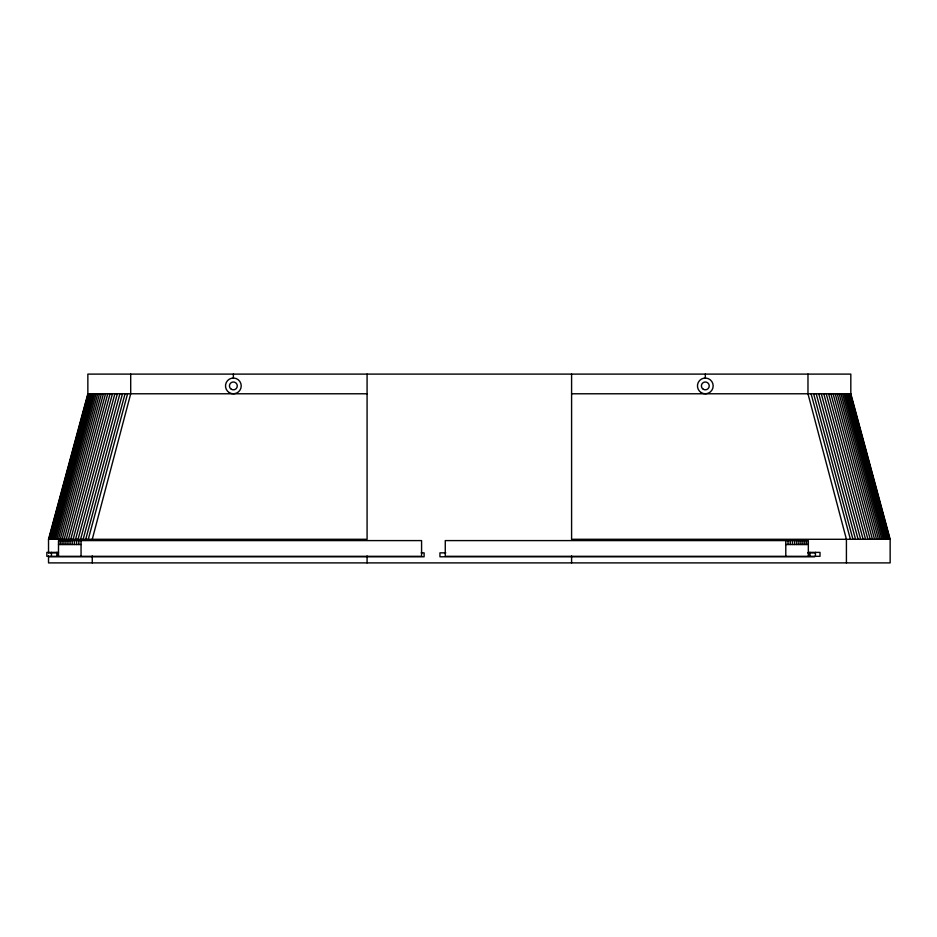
<?xml version="1.0" encoding="UTF-8"?>
<svg xmlns="http://www.w3.org/2000/svg" width="937" height="937" viewBox="0 0 937 937"><rect width="100%" height="100%" fill="white"/><g stroke="black" fill="none" stroke-linecap="round" stroke-linejoin="round"><path stroke-width="1.41" d="M51.43 556.32L51.441 552.385M56.876 556.32L56.876 552.385L58.504 556.32L58.492 540.59L421.58 540.59L421.591 556.32L46.85 556.32L46.85 552.385L58.504 552.385M785.792 556.32L785.792 540.59M788.029 544.526L788.029 540.59M790.254 544.526L790.266 540.59M792.456 544.526L792.468 540.59M794.646 544.526L794.646 540.59M796.79 544.526L796.79 540.59M798.874 544.526L798.886 540.59M800.924 544.526L800.924 540.59M802.892 544.526L802.904 540.59M804.801 544.526L804.801 540.59M806.616 544.526L806.628 540.59M808.338 544.526L808.35 540.59L445.274 540.59L445.262 556.32L820.004 556.32L820.004 552.385L808.338 552.385L808.338 544.526L785.792 544.526M92.259 539.29L130.7 393.774L130.7 374.109M48.525 553.17L48.525 539.29L87.855 393.774L87.855 374.109L850.819 374.109L850.819 393.774L890.15 539.29L890.15 562.891L48.525 562.891L48.525 555.946M48.841 539.29L88.172 393.774M49.274 539.29L88.605 393.774M49.872 539.29L89.202 393.774M50.633 539.29L89.964 393.774M51.547 539.29L90.877 393.774M52.624 539.29L91.955 393.774M53.854 539.29L93.185 393.774M55.236 539.29L94.567 393.774M56.759 539.29L96.089 393.774M58.41 539.29L97.741 393.774M60.191 539.29L99.521 393.774M62.1 539.29L101.43 393.774M64.114 539.29L103.445 393.774M66.222 539.29L105.553 393.774M68.436 539.29L107.767 393.774M70.732 539.29L110.062 393.774M73.109 539.29L112.44 393.774M75.546 539.29L114.876 393.774M78.04 539.29L117.359 393.774M80.57 539.29L119.901 393.774M83.135 539.29L122.466 393.774M85.724 539.29L125.054 393.774M88.265 539.29L127.596 393.774M87.855 393.774L367.081 393.774M571.593 393.774L850.819 393.774M48.525 539.29L367.081 539.29L367.081 374.109M890.15 539.29L571.593 539.29L571.593 374.109M58.504 544.526L81.062 544.526L81.062 556.32M49.38 552.853L57.871 552.853M421.193 552.853L424.11 552.853L424.11 556.789L49.38 556.789M445.789 552.853L439.945 552.853L439.945 556.789L814.675 556.789M807.612 552.853L814.675 552.853M850.503 393.774L889.834 539.29M850.07 393.774L889.389 539.29M849.472 393.774L888.803 539.29M848.711 393.774L888.042 539.29M847.798 393.774L887.128 539.29M846.72 393.774L886.051 539.29M845.49 393.774L884.809 539.29M844.108 393.774L883.439 539.29M842.586 393.774L881.916 539.29M840.934 393.774L880.265 539.29M839.154 393.774L878.484 539.29M837.245 393.774L876.575 539.29M835.23 393.774L874.561 539.29M833.122 393.774L872.441 539.29M830.908 393.774L870.239 539.29M828.613 393.774L867.931 539.29M826.235 393.774L865.565 539.29M823.799 393.774L863.129 539.29M821.304 393.774L860.634 539.29M818.774 393.774L858.105 539.29M816.209 393.774L855.54 539.29M813.621 393.774L852.951 539.29M811.079 393.774L850.409 539.29M81.062 540.59L81.062 544.526M78.825 540.59L78.825 544.526M76.588 540.59L76.6 544.526M74.386 540.59L74.386 544.526M72.196 540.59L72.208 544.526M70.064 540.59L70.064 544.526M67.968 540.59L67.968 544.526M65.93 540.59L65.93 544.526M63.95 540.59L63.962 544.526M62.053 540.59L62.053 544.526M60.226 540.59L60.237 544.526M815.413 552.385L815.424 556.32M809.978 556.32L809.978 552.385L808.35 556.32L808.338 552.385M846.416 562.891L846.416 539.29L807.975 393.774L807.975 374.109M705.315 374.109L705.315 378.044M571.593 555.946L571.593 562.891M367.081 555.946L367.081 562.891M233.36 374.109L233.36 378.044M92.259 555.946L92.259 562.891M701.38 392.72A7.871 7.871 0 0 0 713.174 385.903A7.871 7.871 0 0 0 701.38 379.098A7.871 7.871 0 0 0 701.38 392.72M703.347 389.312A3.935 3.935 0 0 0 709.239 385.903A3.935 3.935 0 0 0 703.347 382.507A3.935 3.935 0 0 0 703.347 389.312M229.424 392.72A7.871 7.871 0 0 0 241.231 385.903A7.871 7.871 0 0 0 229.424 379.098A7.871 7.871 0 0 0 229.424 392.72M231.392 389.312A3.935 3.935 0 0 0 237.295 385.903A3.935 3.935 0 0 0 231.392 382.507A3.935 3.935 0 0 0 231.392 389.312"/></g></svg>
